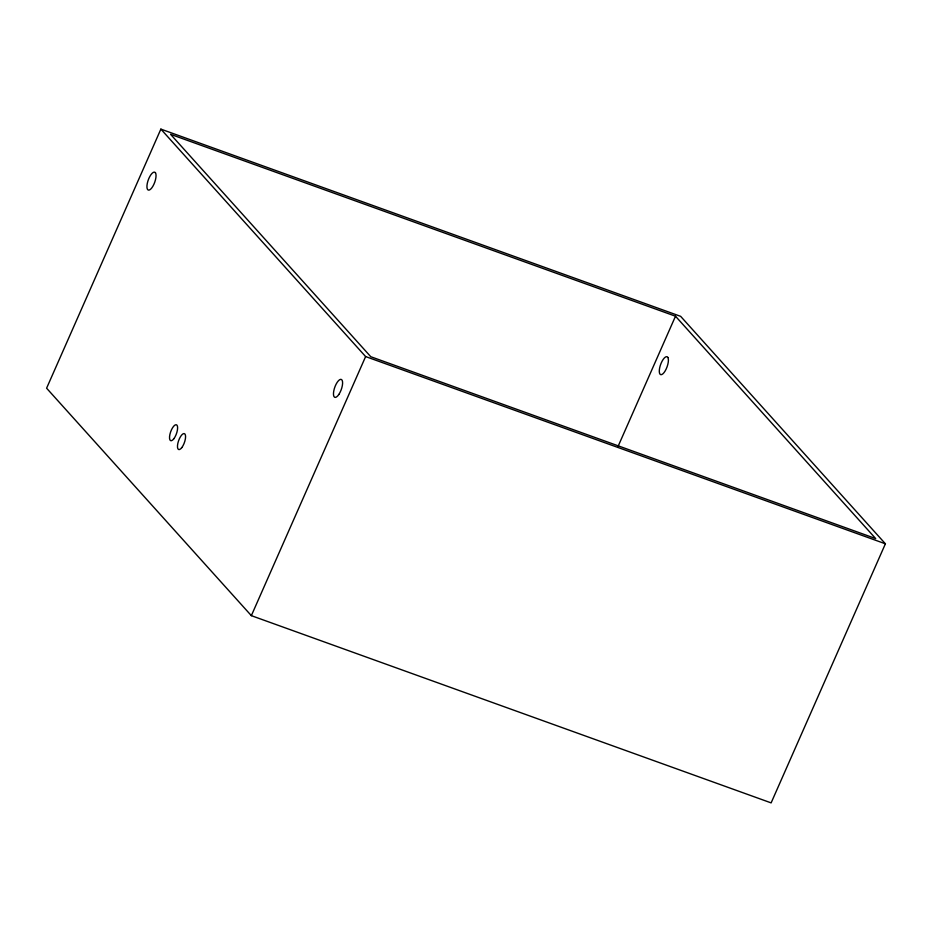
<?xml version="1.0" encoding="UTF-8"?>
<svg xmlns="http://www.w3.org/2000/svg" width="932" height="932" viewBox="0 0 932 932"><rect width="100%" height="100%" fill="white"/><g stroke="black" fill="none" stroke-linecap="round" stroke-linejoin="round"><path stroke-width="1.4" d="M160.875 129.117L46.6 388.201L251.349 615.656L771.125 802.883L885.4 543.799L680.651 316.344L160.875 129.117L365.624 356.572L885.4 543.799M251.349 615.656L365.624 356.572M617.986 446.591L675.502 316.204L170.568 134.313L370.773 356.711L875.696 538.591L675.502 316.204M667.871 357.469L667.335 356.874A9.518 3.437 -70.2 0 0 659.67 367.825A9.518 3.437 -70.2 0 0 664.003 372.649A9.518 3.437 -70.2 0 0 667.871 357.469M155.516 172.909L154.98 172.315A9.518 3.437 -70.2 0 0 147.314 183.266A9.518 3.437 -70.2 0 0 151.648 188.089A9.518 3.437 -70.2 0 0 155.516 172.909M181.81 447.581A8.458 3.052 -70.2 0 0 184.885 433.963A8.458 3.052 -70.2 0 0 177.872 443.201A8.458 3.052 -70.2 0 0 181.81 447.581M173.853 438.727A8.458 3.052 -70.2 0 0 176.917 425.108A8.458 3.052 -70.2 0 0 169.915 434.359A8.458 3.052 -70.2 0 0 173.853 438.727M338.84 394.457A9.518 3.437 -70.2 0 0 341.531 379.545A9.518 3.437 -70.2 0 0 333.738 391.102A9.518 3.437 -70.2 0 0 338.84 394.457"/></g></svg>
